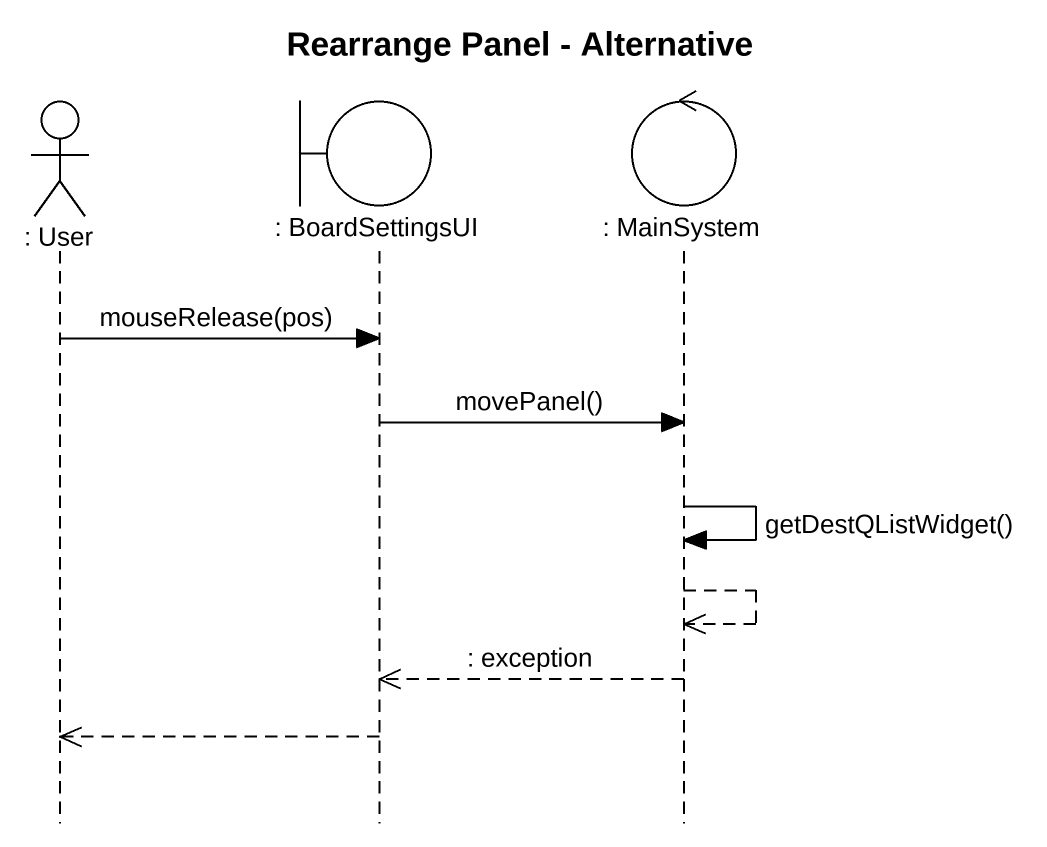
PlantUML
@startuml
title Rearrange Panel - Alternative
hide footbox
actor ": User" as User
boundary ": BoardSettingsUI" as BoardSettingsUI
control ": MainSystem" as MainSystem

User -> BoardSettingsUI : mouseRelease(pos)
BoardSettingsUI -> MainSystem : movePanel()
MainSystem -> MainSystem : getDestQListWidget()
MainSystem -->> MainSystem
MainSystem -->> BoardSettingsUI : : exception
BoardSettingsUI -->> User
@enduml
